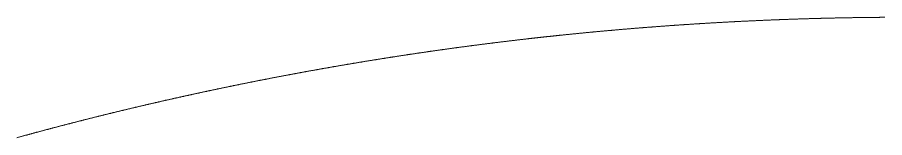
# Model space of a CAD drawing. Header units: millimetres. Extents: x 340455 to 340556, y 7380652 to 7380707.
# Drawn here: x 340485.4246 to 340485.4891, y 7380687.8579 to 7380687.8669 of the extents above; entities that cross this region are included whole.
import ezdxf

# ---------------------------------------------------------------- set-up
doc = ezdxf.new("R2010")
doc.units = ezdxf.units.MM
doc.layers.add('Visto', color=144, linetype='Continuous', lineweight=5)

# ---------------------------------------------------------------- blocks, each defined once
blk = doc.blocks.new('SHAPE2DVIEW008')
at = {"color": 0}
blk.add_lwpolyline([(6458.044, -7533.321), (6458.044, -7533.276), (6458.044, -7533.231), (6458.043, -7533.186), (6458.043, -7533.141), (6458.043, -7533.096), (6458.042, -7533.051), (6458.042, -7533.006), (6458.042, -7532.961), (6458.041, -7532.916), (6458.041, -7532.871), (6458.041, -7532.826), (6458.04, -7532.781), (6458.04, -7532.736), (6458.039, -7532.691), (6458.039, -7532.646), (6458.038, -7532.601), (6458.038, -7532.556), (6458.038, -7532.511), (6458.037, -7532.467), (6458.037, -7532.422), (6458.036, -7532.377), (6458.036, -7532.332), (6458.035, -7532.287), (6458.035, -7532.242), (6458.034, -7532.197), (6458.034, -7532.152), (6458.033, -7532.107), (6458.033, -7532.062), (6458.032, -7532.017), (6458.031, -7531.972), (6458.031, -7531.927), (6458.03, -7531.882), (6458.03, -7531.837), (6458.029, -7531.792), (6458.029, -7531.747), (6458.028, -7531.702), (6458.027, -7531.657), (6458.027, -7531.612), (6458.026, -7531.567), (6458.026, -7531.522), (6458.025, -7531.477), (6458.024, -7531.432), (6458.024, -7531.387), (6458.023, -7531.342), (6458.022, -7531.297), (6458.022, -7531.252), (6458.021, -7531.207), (6458.02, -7531.162), (6458.019, -7531.117), (6458.019, -7531.072), (6458.018, -7531.027), (6458.017, -7530.982), (6458.017, -7530.937), (6458.016, -7530.892), (6458.015, -7530.847), (6458.014, -7530.802), (6458.014, -7530.757), (6458.013, -7530.712), (6458.012, -7530.667), (6458.011, -7530.622), (6458.01, -7530.577), (6458.01, -7530.532), (6458.009, -7530.487), (6458.008, -7530.442), (6458.007, -7530.397), (6458.006, -7530.352), (6458.005, -7530.307), (6458.005, -7530.262), (6458.004, -7530.217), (6458.003, -7530.172), (6458.002, -7530.127), (6458.001, -7530.082), (6458, -7530.037), (6457.999, -7529.992), (6457.998, -7529.947), (6457.997, -7529.902), (6457.996, -7529.857), (6457.996, -7529.812), (6457.995, -7529.767), (6457.994, -7529.722), (6457.993, -7529.677), (6457.992, -7529.632), (6457.991, -7529.587), (6457.99, -7529.542), (6457.989, -7529.497), (6457.988, -7529.452), (6457.987, -7529.407), (6457.986, -7529.362), (6457.985, -7529.317), (6457.984, -7529.272), (6457.983, -7529.227), (6457.982, -7529.182), (6457.98, -7529.137), (6457.979, -7529.092), (6457.978, -7529.047), (6457.977, -7529.002), (6457.976, -7528.957), (6457.975, -7528.912), (6457.974, -7528.867), (6457.973, -7528.822), (6457.972, -7528.777), (6457.971, -7528.732), (6457.969, -7528.687), (6457.968, -7528.642), (6457.967, -7528.597), (6457.966, -7528.552), (6457.965, -7528.507), (6457.964, -7528.462), (6457.962, -7528.417), (6457.961, -7528.373), (6457.96, -7528.328), (6457.959, -7528.283), (6457.958, -7528.238), (6457.956, -7528.193), (6457.955, -7528.148), (6457.954, -7528.103), (6457.953, -7528.058), (6457.951, -7528.013), (6457.95, -7527.968), (6457.949, -7527.923), (6457.947, -7527.878), (6457.946, -7527.833), (6457.945, -7527.788), (6457.944, -7527.743), (6457.942, -7527.698), (6457.941, -7527.653), (6457.94, -7527.608), (6457.938, -7527.563), (6457.937, -7527.518), (6457.935, -7527.473), (6457.934, -7527.428), (6457.933, -7527.383), (6457.931, -7527.338), (6457.93, -7527.293), (6457.929, -7527.248), (6457.927, -7527.203), (6457.926, -7527.158), (6457.924, -7527.113), (6457.923, -7527.068), (6457.921, -7527.023), (6457.92, -7526.978), (6457.918, -7526.933), (6457.917, -7526.888), (6457.916, -7526.843), (6457.914, -7526.798), (6457.913, -7526.753), (6457.911, -7526.708), (6457.91, -7526.663), (6457.908, -7526.618), (6457.907, -7526.573), (6457.905, -7526.528), (6457.903, -7526.483), (6457.902, -7526.439), (6457.9, -7526.394), (6457.899, -7526.349), (6457.897, -7526.304), (6457.896, -7526.259), (6457.894, -7526.214), (6457.892, -7526.169), (6457.891, -7526.124), (6457.889, -7526.079), (6457.888, -7526.034), (6457.886, -7525.989), (6457.884, -7525.944), (6457.883, -7525.899), (6457.881, -7525.854), (6457.879, -7525.809), (6457.878, -7525.764), (6457.876, -7525.719), (6457.874, -7525.674), (6457.873, -7525.629), (6457.871, -7525.584), (6457.869, -7525.539), (6457.867, -7525.494), (6457.866, -7525.449), (6457.864, -7525.404), (6457.862, -7525.359), (6457.861, -7525.314), (6457.859, -7525.269), (6457.857, -7525.224), (6457.855, -7525.179), (6457.853, -7525.134), (6457.852, -7525.09), (6457.85, -7525.045), (6457.848, -7525), (6457.846, -7524.955), (6457.844, -7524.91), (6457.843, -7524.865), (6457.841, -7524.82), (6457.839, -7524.775), (6457.837, -7524.73), (6457.835, -7524.685), (6457.833, -7524.64), (6457.831, -7524.595), (6457.829, -7524.55), (6457.828, -7524.505), (6457.826, -7524.46), (6457.824, -7524.415), (6457.822, -7524.37), (6457.82, -7524.325), (6457.818, -7524.28), (6457.816, -7524.235), (6457.814, -7524.19), (6457.812, -7524.145), (6457.81, -7524.1), (6457.808, -7524.055), (6457.806, -7524.011), (6457.804, -7523.966), (6457.802, -7523.921), (6457.8, -7523.876), (6457.798, -7523.831), (6457.796, -7523.786), (6457.794, -7523.741), (6457.792, -7523.696), (6457.79, -7523.651), (6457.788, -7523.606), (6457.786, -7523.561), (6457.784, -7523.516), (6457.782, -7523.471), (6457.78, -7523.426), (6457.777, -7523.381), (6457.775, -7523.336), (6457.773, -7523.291), (6457.771, -7523.246), (6457.769, -7523.201), (6457.767, -7523.156), (6457.765, -7523.112), (6457.763, -7523.067), (6457.76, -7523.022), (6457.758, -7522.977), (6457.756, -7522.932), (6457.754, -7522.887), (6457.752, -7522.842), (6457.749, -7522.797), (6457.747, -7522.752), (6457.745, -7522.707), (6457.743, -7522.662), (6457.74, -7522.617), (6457.738, -7522.572), (6457.736, -7522.527), (6457.734, -7522.482), (6457.731, -7522.437), (6457.729, -7522.392), (6457.727, -7522.348), (6457.725, -7522.303), (6457.722, -7522.258), (6457.72, -7522.213), (6457.718, -7522.168), (6457.715, -7522.123), (6457.713, -7522.078), (6457.711, -7522.033), (6457.708, -7521.988), (6457.706, -7521.943), (6457.704, -7521.898), (6457.701, -7521.853), (6457.699, -7521.808), (6457.696, -7521.763), (6457.694, -7521.718), (6457.692, -7521.673), (6457.689, -7521.629), (6457.687, -7521.584), (6457.684, -7521.539), (6457.682, -7521.494), (6457.679, -7521.449), (6457.677, -7521.404), (6457.674, -7521.359), (6457.672, -7521.314), (6457.669, -7521.269), (6457.667, -7521.224), (6457.664, -7521.179), (6457.662, -7521.134), (6457.659, -7521.089), (6457.657, -7521.044), (6457.654, -7521), (6457.652, -7520.955), (6457.649, -7520.91), (6457.647, -7520.865), (6457.644, -7520.82), (6457.642, -7520.775), (6457.639, -7520.73), (6457.636, -7520.685), (6457.634, -7520.64), (6457.631, -7520.595), (6457.629, -7520.55), (6457.626, -7520.505), (6457.623, -7520.46), (6457.621, -7520.415), (6457.618, -7520.371), (6457.615, -7520.326), (6457.613, -7520.281), (6457.61, -7520.236), (6457.607, -7520.191), (6457.605, -7520.146), (6457.602, -7520.101), (6457.599, -7520.056), (6457.597, -7520.011), (6457.594, -7519.966), (6457.591, -7519.921), (6457.588, -7519.876), (6457.586, -7519.832), (6457.583, -7519.787), (6457.58, -7519.742), (6457.577, -7519.697), (6457.575, -7519.652), (6457.572, -7519.607), (6457.569, -7519.562), (6457.566, -7519.517), (6457.563, -7519.472), (6457.561, -7519.427), (6457.558, -7519.382), (6457.555, -7519.338), (6457.552, -7519.293), (6457.549, -7519.248), (6457.546, -7519.203), (6457.544, -7519.158), (6457.541, -7519.113), (6457.538, -7519.068), (6457.535, -7519.023), (6457.532, -7518.978), (6457.529, -7518.933), (6457.526, -7518.888), (6457.523, -7518.844), (6457.52, -7518.799), (6457.517, -7518.754), (6457.514, -7518.709), (6457.511, -7518.664), (6457.509, -7518.619), (6457.506, -7518.574), (6457.503, -7518.529), (6457.5, -7518.484), (6457.497, -7518.439), (6457.494, -7518.395), (6457.491, -7518.35), (6457.488, -7518.305), (6457.485, -7518.26), (6457.481, -7518.215), (6457.478, -7518.17), (6457.475, -7518.125), (6457.472, -7518.08), (6457.469, -7518.035), (6457.466, -7517.991), (6457.463, -7517.946), (6457.46, -7517.901), (6457.457, -7517.856), (6457.454, -7517.811), (6457.451, -7517.766), (6457.448, -7517.721), (6457.444, -7517.676), (6457.441, -7517.631), (6457.438, -7517.587), (6457.435, -7517.542), (6457.432, -7517.497), (6457.429, -7517.452), (6457.425, -7517.407), (6457.422, -7517.362), (6457.419, -7517.317), (6457.416, -7517.272), (6457.413, -7517.227), (6457.409, -7517.183), (6457.406, -7517.138), (6457.403, -7517.093), (6457.4, -7517.048), (6457.396, -7517.003), (6457.393, -7516.958), (6457.39, -7516.913), (6457.387, -7516.868), (6457.383, -7516.824), (6457.38, -7516.779), (6457.377, -7516.734), (6457.373, -7516.689), (6457.37, -7516.644), (6457.367, -7516.599), (6457.363, -7516.554), (6457.36, -7516.509), (6457.357, -7516.465), (6457.353, -7516.42), (6457.35, -7516.375), (6457.347, -7516.33), (6457.343, -7516.285), (6457.34, -7516.24), (6457.336, -7516.195), (6457.333, -7516.15), (6457.33, -7516.106), (6457.326, -7516.061), (6457.323, -7516.016), (6457.319, -7515.971), (6457.316, -7515.926), (6457.312, -7515.881), (6457.309, -7515.836), (6457.305, -7515.791), (6457.302, -7515.747), (6457.298, -7515.702), (6457.295, -7515.657), (6457.291, -7515.612), (6457.288, -7515.567), (6457.284, -7515.522), (6457.281, -7515.477), (6457.277, -7515.433), (6457.274, -7515.388), (6457.27, -7515.343), (6457.267, -7515.298), (6457.263, -7515.253), (6457.26, -7515.208), (6457.256, -7515.163), (6457.252, -7515.119), (6457.249, -7515.074), (6457.245, -7515.029), (6457.242, -7514.984), (6457.238, -7514.939), (6457.234, -7514.894), (6457.231, -7514.849), (6457.227, -7514.805), (6457.223, -7514.76), (6457.22, -7514.715), (6457.216, -7514.67), (6457.212, -7514.625), (6457.209, -7514.58), (6457.205, -7514.536), (6457.201, -7514.491), (6457.197, -7514.446), (6457.194, -7514.401), (6457.19, -7514.356), (6457.186, -7514.311), (6457.182, -7514.266), (6457.179, -7514.222), (6457.175, -7514.177), (6457.171, -7514.132), (6457.167, -7514.087), (6457.164, -7514.042), (6457.16, -7513.997), (6457.156, -7513.953), (6457.152, -7513.908), (6457.148, -7513.863), (6457.145, -7513.818), (6457.141, -7513.773), (6457.137, -7513.728), (6457.133, -7513.684), (6457.129, -7513.639), (6457.125, -7513.594), (6457.121, -7513.549), (6457.118, -7513.504), (6457.114, -7513.459), (6457.11, -7513.415), (6457.106, -7513.37), (6457.102, -7513.325), (6457.098, -7513.28), (6457.094, -7513.235), (6457.09, -7513.19), (6457.086, -7513.146), (6457.082, -7513.101), (6457.078, -7513.056), (6457.074, -7513.011), (6457.07, -7512.966), (6457.066, -7512.922), (6457.062, -7512.877), (6457.058, -7512.832), (6457.054, -7512.787), (6457.05, -7512.742), (6457.046, -7512.697), (6457.042, -7512.653), (6457.038, -7512.608), (6457.034, -7512.563), (6457.03, -7512.518), (6457.026, -7512.473), (6457.022, -7512.429), (6457.018, -7512.384), (6457.014, -7512.339), (6457.009, -7512.294), (6457.005, -7512.249), (6457.001, -7512.205), (6456.997, -7512.16), (6456.993, -7512.115), (6456.989, -7512.07), (6456.985, -7512.025), (6456.98, -7511.98), (6456.976, -7511.936), (6456.972, -7511.891), (6456.968, -7511.846), (6456.964, -7511.801), (6456.96, -7511.756), (6456.955, -7511.712), (6456.951, -7511.667), (6456.947, -7511.622), (6456.943, -7511.577), (6456.938, -7511.532), (6456.934, -7511.488), (6456.93, -7511.443), (6456.926, -7511.398), (6456.921, -7511.353), (6456.917, -7511.308), (6456.913, -7511.264), (6456.908, -7511.219), (6456.904, -7511.174), (6456.9, -7511.129), (6456.896, -7511.085), (6456.891, -7511.04), (6456.887, -7510.995), (6456.882, -7510.95), (6456.878, -7510.905), (6456.874, -7510.861), (6456.869, -7510.816), (6456.865, -7510.771), (6456.861, -7510.726), (6456.856, -7510.681), (6456.852, -7510.637), (6456.847, -7510.592), (6456.843, -7510.547), (6456.839, -7510.502), (6456.834, -7510.458), (6456.83, -7510.413), (6456.825, -7510.368), (6456.821, -7510.323), (6456.816, -7510.278), (6456.812, -7510.234), (6456.807, -7510.189), (6456.803, -7510.144), (6456.798, -7510.099), (6456.794, -7510.055), (6456.789, -7510.01), (6456.785, -7509.965), (6456.78, -7509.92), (6456.776, -7509.876), (6456.771, -7509.831), (6456.767, -7509.786), (6456.762, -7509.741), (6456.757, -7509.696), (6456.753, -7509.652), (6456.748, -7509.607), (6456.744, -7509.562), (6456.739, -7509.517), (6456.734, -7509.473), (6456.73, -7509.428), (6456.725, -7509.383), (6456.72, -7509.338), (6456.716, -7509.294), (6456.711, -7509.249), (6456.707, -7509.204), (6456.702, -7509.159), (6456.697, -7509.115), (6456.692, -7509.07), (6456.688, -7509.025), (6456.683, -7508.98), (6456.678, -7508.936), (6456.674, -7508.891), (6456.669, -7508.846), (6456.664, -7508.801), (6456.659, -7508.757), (6456.655, -7508.712), (6456.65, -7508.667), (6456.645, -7508.622), (6456.64, -7508.578), (6456.636, -7508.533), (6456.631, -7508.488), (6456.626, -7508.443), (6456.621, -7508.399), (6456.616, -7508.354), (6456.611, -7508.309), (6456.607, -7508.264), (6456.602, -7508.22), (6456.597, -7508.175), (6456.592, -7508.13), (6456.587, -7508.085), (6456.582, -7508.041), (6456.577, -7507.996), (6456.573, -7507.951), (6456.568, -7507.907), (6456.563, -7507.862), (6456.558, -7507.817), (6456.553, -7507.772), (6456.548, -7507.728), (6456.543, -7507.683), (6456.538, -7507.638), (6456.533, -7507.593), (6456.528, -7507.549), (6456.523, -7507.504), (6456.518, -7507.459), (6456.513, -7507.415), (6456.508, -7507.37), (6456.503, -7507.325), (6456.498, -7507.28), (6456.493, -7507.236), (6456.488, -7507.191), (6456.483, -7507.146), (6456.478, -7507.102), (6456.473, -7507.057), (6456.468, -7507.012), (6456.463, -7506.967), (6456.458, -7506.923), (6456.453, -7506.878), (6456.448, -7506.833), (6456.443, -7506.789), (6456.437, -7506.744), (6456.432, -7506.699), (6456.427, -7506.654), (6456.422, -7506.61), (6456.417, -7506.565), (6456.412, -7506.52), (6456.407, -7506.476), (6456.401, -7506.431), (6456.396, -7506.386), (6456.391, -7506.342), (6456.386, -7506.297), (6456.381, -7506.252), (6456.375, -7506.207), (6456.37, -7506.163), (6456.365, -7506.118), (6456.36, -7506.073), (6456.355, -7506.029), (6456.349, -7505.984), (6456.344, -7505.939), (6456.339, -7505.895), (6456.334, -7505.85), (6456.328, -7505.805), (6456.323, -7505.761), (6456.318, -7505.716), (6456.312, -7505.671), (6456.307, -7505.626), (6456.302, -7505.582), (6456.296, -7505.537), (6456.291, -7505.492), (6456.286, -7505.448), (6456.28, -7505.403), (6456.275, -7505.358), (6456.27, -7505.314), (6456.264, -7505.269), (6456.259, -7505.224), (6456.253, -7505.18), (6456.248, -7505.135), (6456.243, -7505.09), (6456.237, -7505.046), (6456.232, -7505.001), (6456.226, -7504.956), (6456.221, -7504.912), (6456.216, -7504.867), (6456.21, -7504.822), (6456.205, -7504.778), (6456.199, -7504.733), (6456.194, -7504.688), (6456.188, -7504.644), (6456.183, -7504.599), (6456.177, -7504.554), (6456.172, -7504.51), (6456.166, -7504.465), (6456.161, -7504.42), (6456.155, -7504.376), (6456.149, -7504.331), (6456.144, -7504.286), (6456.138, -7504.242), (6456.133, -7504.197), (6456.127, -7504.152), (6456.122, -7504.108), (6456.116, -7504.063), (6456.11, -7504.019), (6456.105, -7503.974), (6456.099, -7503.929), (6456.094, -7503.885), (6456.088, -7503.84), (6456.082, -7503.795), (6456.077, -7503.751), (6456.071, -7503.706), (6456.065, -7503.661), (6456.06, -7503.617), (6456.054, -7503.572), (6456.048, -7503.527), (6456.043, -7503.483), (6456.037, -7503.438), (6456.031, -7503.394), (6456.025, -7503.349), (6456.02, -7503.304), (6456.014, -7503.26), (6456.008, -7503.215), (6456.002, -7503.17), (6455.997, -7503.126), (6455.991, -7503.081), (6455.985, -7503.037), (6455.979, -7502.992), (6455.974, -7502.947), (6455.968, -7502.903), (6455.962, -7502.858), (6455.956, -7502.813), (6455.95, -7502.769), (6455.944, -7502.724), (6455.939, -7502.68), (6455.933, -7502.635), (6455.927, -7502.59), (6455.921, -7502.546), (6455.915, -7502.501), (6455.909, -7502.457), (6455.903, -7502.412), (6455.897, -7502.367), (6455.892, -7502.323), (6455.886, -7502.278), (6455.88, -7502.233), (6455.874, -7502.189), (6455.868, -7502.144), (6455.862, -7502.1), (6455.856, -7502.055), (6455.85, -7502.01), (6455.844, -7501.966), (6455.838, -7501.921), (6455.832, -7501.877), (6455.826, -7501.832), (6455.82, -7501.787), (6455.814, -7501.743), (6455.808, -7501.698), (6455.802, -7501.654), (6455.796, -7501.609), (6455.79, -7501.564), (6455.784, -7501.52), (6455.778, -7501.475), (6455.772, -7501.431), (6455.766, -7501.386), (6455.759, -7501.342), (6455.753, -7501.297), (6455.747, -7501.252), (6455.741, -7501.208), (6455.735, -7501.163), (6455.729, -7501.119), (6455.723, -7501.074), (6455.717, -7501.03), (6455.71, -7500.985), (6455.704, -7500.94), (6455.698, -7500.896), (6455.692, -7500.851), (6455.686, -7500.807), (6455.68, -7500.762), (6455.673, -7500.718), (6455.667, -7500.673), (6455.661, -7500.628), (6455.655, -7500.584), (6455.649, -7500.539), (6455.642, -7500.495), (6455.636, -7500.45), (6455.63, -7500.406), (6455.624, -7500.361), (6455.617, -7500.316), (6455.611, -7500.272), (6455.605, -7500.227), (6455.598, -7500.183), (6455.592, -7500.138), (6455.586, -7500.094), (6455.579, -7500.049), (6455.573, -7500.005), (6455.567, -7499.96), (6455.56, -7499.915), (6455.554, -7499.871), (6455.548, -7499.826), (6455.541, -7499.782), (6455.535, -7499.737), (6455.529, -7499.693), (6455.522, -7499.648), (6455.516, -7499.604), (6455.509, -7499.559), (6455.503, -7499.515), (6455.497, -7499.47), (6455.49, -7499.425), (6455.484, -7499.381), (6455.477, -7499.336), (6455.471, -7499.292), (6455.464, -7499.247), (6455.458, -7499.203), (6455.451, -7499.158), (6455.445, -7499.114), (6455.438, -7499.069), (6455.432, -7499.025), (6455.425, -7498.98), (6455.419, -7498.936), (6455.412, -7498.891), (6455.406, -7498.847), (6455.399, -7498.802), (6455.393, -7498.758), (6455.386, -7498.713), (6455.379, -7498.669), (6455.373, -7498.624), (6455.366, -7498.58), (6455.36, -7498.535), (6455.353, -7498.491), (6455.347, -7498.446), (6455.34, -7498.402), (6455.333, -7498.357), (6455.327, -7498.312), (6455.32, -7498.268), (6455.313, -7498.223), (6455.307, -7498.179), (6455.3, -7498.134), (6455.293, -7498.09), (6455.287, -7498.045), (6455.28, -7498.001), (6455.273, -7497.956), (6455.267, -7497.912), (6455.26, -7497.867), (6455.253, -7497.823), (6455.246, -7497.779), (6455.24, -7497.734), (6455.233, -7497.69), (6455.226, -7497.645), (6455.219, -7497.601), (6455.213, -7497.556), (6455.206, -7497.512), (6455.199, -7497.467), (6455.192, -7497.423), (6455.185, -7497.378), (6455.179, -7497.334), (6455.172, -7497.289), (6455.165, -7497.245), (6455.158, -7497.2), (6455.151, -7497.156), (6455.144, -7497.111), (6455.138, -7497.067), (6455.131, -7497.022), (6455.124, -7496.978), (6455.117, -7496.933), (6455.11, -7496.889), (6455.103, -7496.844), (6455.096, -7496.8), (6455.089, -7496.756), (6455.082, -7496.711), (6455.075, -7496.667), (6455.069, -7496.622), (6455.062, -7496.578), (6455.055, -7496.533), (6455.048, -7496.489), (6455.041, -7496.444), (6455.034, -7496.4), (6455.027, -7496.355), (6455.02, -7496.311), (6455.013, -7496.267), (6455.006, -7496.222), (6454.999, -7496.178), (6454.992, -7496.133), (6454.985, -7496.089), (6454.978, -7496.044), (6454.971, -7496), (6454.963, -7495.955), (6454.956, -7495.911), (6454.949, -7495.867), (6454.942, -7495.822), (6454.935, -7495.778), (6454.928, -7495.733), (6454.921, -7495.689), (6454.914, -7495.644), (6454.907, -7495.6), (6454.9, -7495.556), (6454.892, -7495.511), (6454.885, -7495.467), (6454.878, -7495.422), (6454.871, -7495.378), (6454.864, -7495.333), (6454.857, -7495.289), (6454.849, -7495.245), (6454.842, -7495.2), (6454.835, -7495.156), (6454.828, -7495.111), (6454.821, -7495.067), (6454.813, -7495.022), (6454.806, -7494.978), (6454.799, -7494.934), (6454.792, -7494.889), (6454.784, -7494.845), (6454.777, -7494.8), (6454.77, -7494.756), (6454.762, -7494.712), (6454.755, -7494.667), (6454.748, -7494.623), (6454.741, -7494.578), (6454.733, -7494.534), (6454.726, -7494.49), (6454.719, -7494.445), (6454.711, -7494.401), (6454.704, -7494.356), (6454.697, -7494.312), (6454.689, -7494.268), (6454.682, -7494.223), (6454.674, -7494.179), (6454.667, -7494.134), (6454.66, -7494.09), (6454.652, -7494.046), (6454.645, -7494.001), (6454.637, -7493.957), (6454.63, -7493.913), (6454.623, -7493.868), (6454.615, -7493.824), (6454.608, -7493.779), (6454.6, -7493.735), (6454.593, -7493.691), (6454.585, -7493.646), (6454.578, -7493.602), (6454.57, -7493.558), (6454.563, -7493.513), (6454.555, -7493.469), (6454.548, -7493.424), (6454.54, -7493.38), (6454.533, -7493.336), (6454.525, -7493.291), (6454.518, -7493.247), (6454.51, -7493.203), (6454.502, -7493.158), (6454.495, -7493.114), (6454.487, -7493.07), (6454.48, -7493.025), (6454.472, -7492.981), (6454.464, -7492.937), (6454.457, -7492.892), (6454.449, -7492.848), (6454.442, -7492.804), (6454.434, -7492.759), (6454.426, -7492.715), (6454.419, -7492.67), (6454.411, -7492.626), (6454.403, -7492.582), (6454.396, -7492.537), (6454.388, -7492.493), (6454.38, -7492.449), (6454.373, -7492.404), (6454.365, -7492.36), (6454.357, -7492.316), (6454.349, -7492.271), (6454.342, -7492.227), (6454.334, -7492.183), (6454.326, -7492.138), (6454.318, -7492.094), (6454.311, -7492.05), (6454.303, -7492.006), (6454.295, -7491.961), (6454.287, -7491.917), (6454.28, -7491.873), (6454.272, -7491.828), (6454.264, -7491.784), (6454.256, -7491.74), (6454.248, -7491.695), (6454.24, -7491.651), (6454.233, -7491.607), (6454.225, -7491.562), (6454.217, -7491.518), (6454.209, -7491.474), (6454.201, -7491.429), (6454.193, -7491.385), (6454.185, -7491.341), (6454.177, -7491.297), (6454.169, -7491.252), (6454.162, -7491.208), (6454.154, -7491.164), (6454.146, -7491.119), (6454.138, -7491.075), (6454.13, -7491.031), (6454.122, -7490.987), (6454.114, -7490.942), (6454.106, -7490.898), (6454.098, -7490.854), (6454.09, -7490.809), (6454.082, -7490.765), (6454.074, -7490.721), (6454.066, -7490.677), (6454.058, -7490.632), (6454.05, -7490.588), (6454.042, -7490.544), (6454.034, -7490.499), (6454.026, -7490.455), (6454.018, -7490.411), (6454.01, -7490.367), (6454.001, -7490.322), (6453.993, -7490.278), (6453.985, -7490.234), (6453.977, -7490.19), (6453.969, -7490.145), (6453.961, -7490.101), (6453.953, -7490.057), (6453.945, -7490.013), (6453.937, -7489.968), (6453.928, -7489.924), (6453.92, -7489.88), (6453.912, -7489.836), (6453.904, -7489.791), (6453.896, -7489.747), (6453.888, -7489.703), (6453.879, -7489.659), (6453.871, -7489.614), (6453.863, -7489.57), (6453.855, -7489.526), (6453.846, -7489.482), (6453.838, -7489.437), (6453.83, -7489.393), (6453.822, -7489.349), (6453.813, -7489.305), (6453.805, -7489.26), (6453.797, -7489.216), (6453.789, -7489.172), (6453.78, -7489.128), (6453.772, -7489.084), (6453.764, -7489.039), (6453.755, -7488.995), (6453.747, -7488.951), (6453.739, -7488.907), (6453.73, -7488.862), (6453.722, -7488.818), (6453.714, -7488.774), (6453.705, -7488.73), (6453.697, -7488.686), (6453.689, -7488.641), (6453.68, -7488.597), (6453.672, -7488.553), (6453.663, -7488.509), (6453.655, -7488.465), (6453.647, -7488.42), (6453.638, -7488.376), (6453.63, -7488.332), (6453.621, -7488.288), (6453.613, -7488.244), (6453.604, -7488.199), (6453.596, -7488.155), (6453.587, -7488.111), (6453.579, -7488.067), (6453.57, -7488.023), (6453.562, -7487.978), (6453.553, -7487.934), (6453.545, -7487.89), (6453.536, -7487.846), (6453.528, -7487.802), (6453.519, -7487.757), (6453.511, -7487.713), (6453.502, -7487.669), (6453.494, -7487.625), (6453.485, -7487.581), (6453.476, -7487.537), (6453.468, -7487.492), (6453.459, -7487.448), (6453.451, -7487.404), (6453.442, -7487.36), (6453.433, -7487.316), (6453.425, -7487.272), (6453.416, -7487.227), (6453.407, -7487.183), (6453.399, -7487.139), (6453.39, -7487.095), (6453.381, -7487.051), (6453.373, -7487.007), (6453.364, -7486.963), (6453.355, -7486.918), (6453.347, -7486.874), (6453.338, -7486.83), (6453.329, -7486.786), (6453.32, -7486.742), (6453.312, -7486.698), (6453.303, -7486.654), (6453.294, -7486.609), (6453.286, -7486.565), (6453.277, -7486.521), (6453.268, -7486.477), (6453.259, -7486.433), (6453.25, -7486.389), (6453.242, -7486.345), (6453.233, -7486.3), (6453.224, -7486.256), (6453.215, -7486.212), (6453.206, -7486.168), (6453.197, -7486.124), (6453.189, -7486.08), (6453.18, -7486.036), (6453.171, -7485.992), (6453.162, -7485.947), (6453.153, -7485.903), (6453.144, -7485.859), (6453.135, -7485.815), (6453.126, -7485.771), (6453.118, -7485.727), (6453.109, -7485.683), (6453.1, -7485.639), (6453.091, -7485.595), (6453.082, -7485.551), (6453.073, -7485.506), (6453.064, -7485.462), (6453.055, -7485.418), (6453.046, -7485.374), (6453.037, -7485.33), (6453.028, -7485.286), (6453.019, -7485.242), (6453.01, -7485.198), (6453.001, -7485.154), (6452.992, -7485.11), (6452.983, -7485.066), (6452.974, -7485.021), (6452.965, -7484.977), (6452.956, -7484.933), (6452.947, -7484.889), (6452.938, -7484.845), (6452.929, -7484.801), (6452.92, -7484.757), (6452.91, -7484.713), (6452.901, -7484.669), (6452.892, -7484.625), (6452.883, -7484.581), (6452.874, -7484.537), (6452.865, -7484.493), (6452.856, -7484.449), (6452.847, -7484.404), (6452.837, -7484.36), (6452.828, -7484.316), (6452.819, -7484.272), (6452.81, -7484.228), (6452.801, -7484.184), (6452.791, -7484.14), (6452.782, -7484.096), (6452.773, -7484.052), (6452.764, -7484.008), (6452.755, -7483.964), (6452.745, -7483.92), (6452.736, -7483.876), (6452.727, -7483.832), (6452.718, -7483.788), (6452.708, -7483.744), (6452.699, -7483.7), (6452.69, -7483.656), (6452.68, -7483.612), (6452.671, -7483.568), (6452.662, -7483.524), (6452.653, -7483.48), (6452.643, -7483.436), (6452.634, -7483.392), (6452.625, -7483.348), (6452.615, -7483.304), (6452.606, -7483.26), (6452.597, -7483.216), (6452.587, -7483.172), (6452.578, -7483.128), (6452.568, -7483.084), (6452.559, -7483.04), (6452.55, -7482.996), (6452.54, -7482.952), (6452.531, -7482.908), (6452.521, -7482.864), (6452.512, -7482.82), (6452.502, -7482.776), (6452.493, -7482.732), (6452.484, -7482.688), (6452.474, -7482.644), (6452.465, -7482.6), (6452.455, -7482.556), (6452.446, -7482.512), (6452.436, -7482.468), (6452.427, -7482.424), (6452.417, -7482.38), (6452.408, -7482.336), (6452.398, -7482.292), (6452.388, -7482.248), (6452.379, -7482.204), (6452.369, -7482.16), (6452.36, -7482.116), (6452.35, -7482.072), (6452.341, -7482.028), (6452.331, -7481.984), (6452.321, -7481.94), (6452.312, -7481.896), (6452.302, -7481.852), (6452.293, -7481.808), (6452.283, -7481.764), (6452.273, -7481.72), (6452.264, -7481.676), (6452.254, -7481.632), (6452.244, -7481.588), (6452.235, -7481.544), (6452.225, -7481.5), (6452.215, -7481.456), (6452.206, -7481.413), (6452.196, -7481.369), (6452.186, -7481.325), (6452.177, -7481.281), (6452.167, -7481.237), (6452.157, -7481.193), (6452.147, -7481.149), (6452.138, -7481.105), (6452.128, -7481.061), (6452.118, -7481.017), (6452.108, -7480.973), (6452.099, -7480.929), (6452.089, -7480.885), (6452.079, -7480.841), (6452.069, -7480.798), (6452.059, -7480.754), (6452.05, -7480.71), (6452.04, -7480.666), (6452.03, -7480.622), (6452.02, -7480.578), (6452.01, -7480.534), (6452, -7480.49), (6451.991, -7480.446), (6451.981, -7480.402), (6451.971, -7480.358), (6451.961, -7480.315), (6451.951, -7480.271), (6451.941, -7480.227), (6451.931, -7480.183), (6451.921, -7480.139), (6451.911, -7480.095), (6451.901, -7480.051), (6451.891, -7480.007), (6451.881, -7479.963), (6451.872, -7479.92), (6451.862, -7479.876), (6451.852, -7479.832), (6451.842, -7479.788), (6451.832, -7479.744), (6451.822, -7479.7), (6451.812, -7479.656), (6451.802, -7479.612), (6451.792, -7479.569), (6451.782, -7479.525), (6451.771, -7479.481), (6451.761, -7479.437), (6451.751, -7479.393), (6451.741, -7479.349), (6451.731, -7479.305), (6451.721, -7479.262), (6451.711, -7479.218), (6451.701, -7479.174), (6451.691, -7479.13), (6451.681, -7479.086), (6451.671, -7479.042), (6451.661, -7478.998), (6451.65, -7478.955), (6451.64, -7478.911), (6451.63, -7478.867), (6451.62, -7478.823), (6451.61, -7478.779), (6451.6, -7478.735), (6451.589, -7478.692), (6451.579, -7478.648), (6451.569, -7478.604), (6451.559, -7478.56), (6451.549, -7478.516), (6451.538, -7478.473), (6451.528, -7478.429), (6451.518, -7478.385), (6451.508, -7478.341), (6451.497, -7478.297), (6451.487, -7478.253), (6451.477, -7478.21), (6451.467, -7478.166), (6451.456, -7478.122), (6451.446, -7478.078), (6451.436, -7478.034), (6451.425, -7477.991), (6451.415, -7477.947), (6451.405, -7477.903), (6451.394, -7477.859), (6451.384, -7477.815), (6451.374, -7477.772), (6451.363, -7477.728), (6451.353, -7477.684), (6451.343, -7477.64), (6451.332, -7477.596), (6451.322, -7477.553), (6451.311, -7477.509), (6451.301, -7477.465), (6451.291, -7477.421), (6451.28, -7477.378), (6451.27, -7477.334), (6451.259, -7477.29), (6451.249, -7477.246), (6451.238, -7477.203), (6451.228, -7477.159), (6451.218, -7477.115), (6451.207, -7477.071), (6451.197, -7477.027), (6451.186, -7476.984), (6451.176, -7476.94), (6451.165, -7476.896), (6451.155, -7476.852), (6451.144, -7476.809), (6451.134, -7476.765), (6451.123, -7476.721), (6451.112, -7476.677), (6451.102, -7476.634), (6451.091, -7476.59), (6451.081, -7476.546), (6451.07, -7476.503), (6451.06, -7476.459), (6451.049, -7476.415), (6451.038, -7476.371), (6451.028, -7476.328), (6451.017, -7476.284), (6451.007, -7476.24), (6450.996, -7476.196), (6450.985, -7476.153), (6450.975, -7476.109), (6450.964, -7476.065), (6450.953, -7476.022), (6450.943, -7475.978), (6450.932, -7475.934), (6450.921, -7475.89), (6450.911, -7475.847), (6450.9, -7475.803), (6450.889, -7475.759), (6450.878, -7475.716), (6450.868, -7475.672), (6450.857, -7475.628), (6450.846, -7475.584), (6450.835, -7475.541), (6450.825, -7475.497), (6450.814, -7475.453), (6450.803, -7475.41), (6450.792, -7475.366), (6450.782, -7475.322), (6450.771, -7475.279), (6450.76, -7475.235), (6450.749, -7475.191), (6450.738, -7475.148), (6450.728, -7475.104), (6450.717, -7475.06), (6450.706, -7475.017), (6450.695, -7474.973), (6450.684, -7474.929), (6450.673, -7474.886), (6450.662, -7474.842), (6450.651, -7474.798), (6450.641, -7474.755), (6450.63, -7474.711), (6450.619, -7474.667), (6450.608, -7474.624), (6450.597, -7474.58), (6450.586, -7474.536), (6450.575, -7474.493), (6450.564, -7474.449), (6450.553, -7474.405), (6450.542, -7474.362), (6450.531, -7474.318), (6450.52, -7474.275), (6450.509, -7474.231), (6450.498, -7474.187), (6450.487, -7474.144), (6450.476, -7474.1), (6450.465, -7474.056), (6450.454, -7474.013), (6450.443, -7473.969), (6450.432, -7473.926), (6450.421, -7473.882), (6450.41, -7473.838), (6450.399, -7473.795), (6450.388, -7473.751), (6450.377, -7473.707), (6450.366, -7473.664), (6450.355, -7473.62), (6450.343, -7473.577), (6450.332, -7473.533), (6450.321, -7473.489), (6450.31, -7473.446), (6450.299, -7473.402), (6450.288, -7473.359), (6450.277, -7473.315), (6450.265, -7473.271), (6450.254, -7473.228), (6450.243, -7473.184), (6450.232, -7473.141), (6450.221, -7473.097), (6450.21, -7473.054), (6450.198, -7473.01), (6450.187, -7472.966), (6450.176, -7472.923), (6450.165, -7472.879), (6450.153, -7472.836), (6450.142, -7472.792), (6450.131, -7472.748), (6450.12, -7472.705), (6450.108, -7472.661), (6450.097, -7472.618), (6450.086, -7472.574), (6450.075, -7472.531), (6450.063, -7472.487), (6450.052, -7472.444), (6450.041, -7472.4), (6450.029, -7472.356), (6450.018, -7472.313), (6450.007, -7472.269), (6449.995, -7472.226), (6449.984, -7472.182), (6449.972, -7472.139), (6449.961, -7472.095), (6449.95, -7472.052), (6449.938, -7472.008), (6449.927, -7471.965), (6449.916, -7471.921), (6449.904, -7471.878), (6449.893, -7471.834), (6449.881, -7471.791), (6449.87, -7471.747), (6449.858, -7471.704), (6449.847, -7471.66), (6449.835, -7471.616), (6449.824, -7471.573), (6449.813, -7471.529), (6449.801, -7471.486), (6449.79, -7471.442), (6449.778, -7471.399), (6449.767, -7471.355), (6449.755, -7471.312), (6449.743, -7471.268), (6449.732, -7471.225), (6449.72, -7471.181), (6449.709, -7471.138), (6449.697, -7471.094), (6449.686, -7471.051), (6449.674, -7471.008), (6449.663, -7470.964), (6449.651, -7470.921), (6449.639, -7470.877), (6449.628, -7470.834), (6449.616, -7470.79), (6449.605, -7470.747), (6449.593, -7470.703), (6449.581, -7470.66), (6449.57, -7470.616), (6449.558, -7470.573), (6449.546, -7470.529), (6449.535, -7470.486), (6449.523, -7470.442), (6449.511, -7470.399), (6449.5, -7470.356), (6449.488, -7470.312), (6449.476, -7470.269), (6449.465, -7470.225), (6449.453, -7470.182), (6449.441, -7470.138), (6449.429, -7470.095), (6449.418, -7470.051), (6449.406, -7470.008), (6449.394, -7469.965), (6449.382, -7469.921), (6449.371, -7469.878), (6449.359, -7469.834), (6449.347, -7469.791), (6449.335, -7469.747), (6449.323, -7469.704), (6449.312, -7469.661), (6449.3, -7469.617), (6449.288, -7469.574), (6449.276, -7469.53), (6449.264, -7469.487), (6449.252, -7469.443), (6449.24, -7469.4), (6449.229, -7469.357), (6449.217, -7469.313), (6449.205, -7469.27), (6449.193, -7469.226), (6449.181, -7469.183), (6449.169, -7469.14), (6449.157, -7469.096), (6449.145, -7469.053), (6449.133, -7469.01), (6449.121, -7468.966), (6449.109, -7468.923), (6449.098, -7468.879), (6449.086, -7468.836), (6449.074, -7468.793), (6449.062, -7468.749), (6449.05, -7468.706)], dxfattribs=at)

msp = doc.modelspace()

# ---------------------------------------------------------------- block references
at = {"layer": 'Visto', "xscale": 0.001, "yscale": 0.001, "zscale": 0.001, "rotation": 90}
msp.add_blockref('SHAPE2DVIEW008', (340477.955814, 7380681.408847), dxfattribs=at)

doc.saveas('drawing.dxf')
